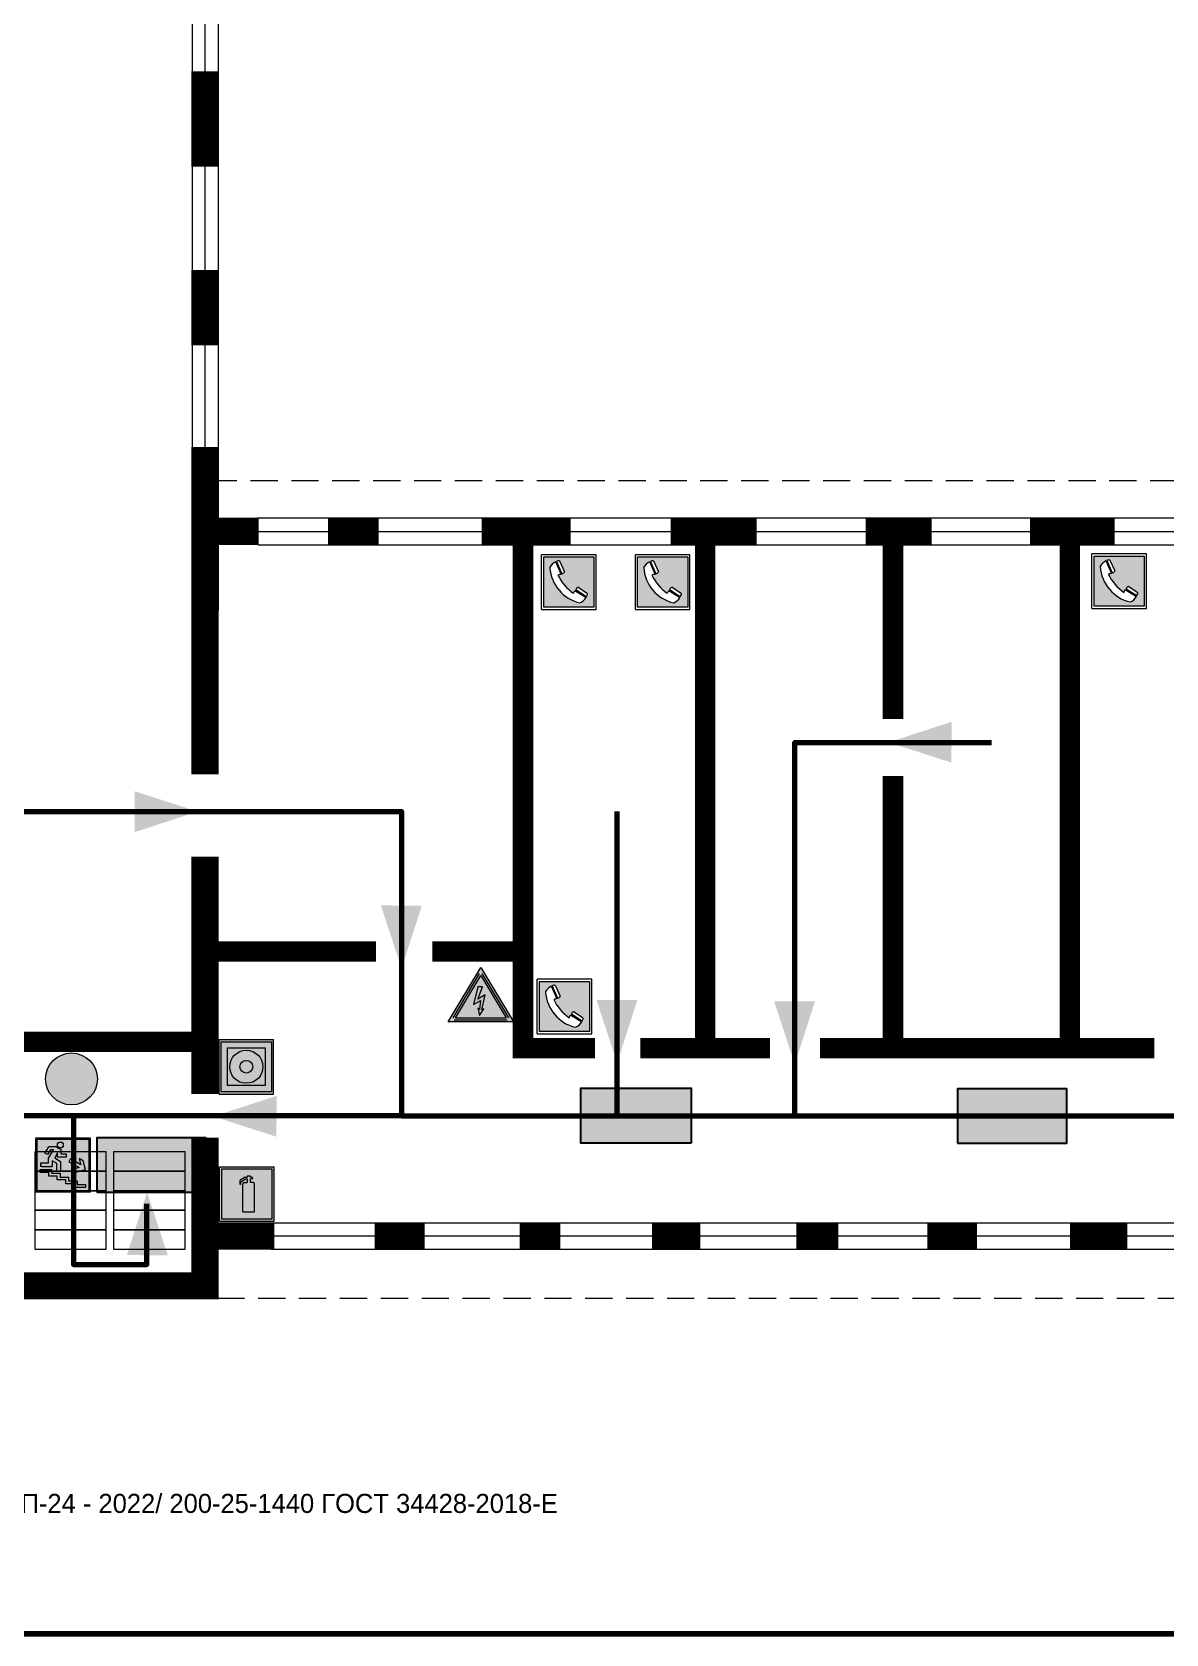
# Model space of a CAD drawing. Header units: millimetres. Extents: x 13114 to 67229, y 22859 to 38520.
# Drawn here: x 37825.5 to 37991.9, y 25479 to 25714.1 of the extents above; entities that cross this region are included whole.
import ezdxf

# ---------------------------------------------------------------- set-up
doc = ezdxf.new("R2010")
doc.units = ezdxf.units.MM
doc.linetypes.add('{ Wide Dash }', pattern=[12, 4, -2, 4, -2])
doc.layers.add('План_Штампы', color=7, linetype='Continuous')
doc.styles.add('обычный', font='arial.ttf')

# ---------------------------------------------------------------- blocks, each defined once
blk = doc.blocks.new('A$C7B4425F7')
at = {"true_color": 0xffffff}
blk.add_hatch(color=7, dxfattribs=at).paths.add_polyline_path([(0, 0), (-16, 0), (-16, -8), (0, -8)])
h = blk.add_hatch(color=126)
h.paths.add_polyline_path([(-0.2, -0.2), (-15.8, -0.2), (-15.8, -7.8), (-0.2, -7.8)])
h.paths.add_polyline_path([(-11.76, -2.03), (-11.76, -3.66), (-11.17, -3.66, -0.568275), (-11.17, -6.18), (-12.58, -6.18), (-12.58, -2.03)], flags=16)
h.paths.add_polyline_path([(-13.33, -4.12, -0.495768), (-13.59, -6.18), (-15.03, -6.18), (-15.03, -2.03), (-13.59, -2.03, -0.487973)], flags=16)
h.paths.add_polyline_path([(-10.25, -2.03), (-9.48, -2.03), (-9.48, -6.18), (-10.25, -6.18)], flags=16)
h.paths.add_polyline_path([(-13.84, -3.69), (-14.24, -3.69), (-14.24, -3.03), (-13.9, -3.03, -0.692621)], flags=0)
h.paths.add_polyline_path([(-9.15, -2.03), (-8.4, -2.03), (-8.04, -3.07), (-7.68, -2.03), (-6.93, -2.03), (-7.64, -4.1), (-6.93, -6.18), (-7.68, -6.18), (-8.04, -5.14), (-8.4, -6.18), (-9.15, -6.18), (-8.44, -4.1)], flags=16)
h.paths.add_polyline_path([(-11.76, -4.46), (-11.42, -4.46, -0.692621), (-11.36, -5.12), (-11.76, -5.12)], flags=0)
h.paths.add_polyline_path([(-13.9, -5.2), (-14.24, -5.2), (-14.24, -4.55), (-13.84, -4.55, -0.708038)], flags=0)
edge = h.paths.add_edge_path(flags=16)
edge.add_ellipse((-5.51, -4.08), major_axis=(0, 2.05), ratio=0.586184, start_angle=0, end_angle=360)
edge = h.paths.add_edge_path(flags=0)
edge.add_ellipse((-5.51, -4.08), major_axis=(0, 1.14), ratio=0.454828, start_angle=0, end_angle=360)
h.paths.add_polyline_path([(-4.13, -4.96, 0.377264), (-3.48, -4.52, 0.0555), (-3.16, -2.03), (-1.66, -2.03), (-1.66, -4.96), (-0.96, -4.96), (-0.96, -7.01), (-1.75, -7.01), (-1.75, -6.18), (-3.3, -6.18), (-3.3, -7.02), (-4.13, -7.02)], flags=16)
h.paths.add_polyline_path([(-2.73, -2.91), (-2.28, -2.91), (-2.28, -4.96), (-3.05, -4.96, 0.079136)], flags=0)
at = {"color": 126}
blk.add_lwpolyline([(-16, -8), (0, -8), (0, 0), (-16, 0)], close=True, dxfattribs=at)
blk = doc.blocks.new('A$C32E8229D')
at = {"true_color": 0xffffff}
blk.add_hatch(color=7, dxfattribs=at).paths.add_polyline_path([(0, 0), (0, -8), (16, -8), (16, 0)])
h = blk.add_hatch(color=126)
h.paths.add_polyline_path([(0.2, -0.2), (15.8, -0.2), (15.8, -7.8), (0.2, -7.8)])
h.paths.add_polyline_path([(13.49, -2.05), (12.08, -2.05), (11.37, -2.63, 0.162397), (11.29, -2.84), (11.29, -3.63), (10.35, -3.63), (10.35, -4.05), (11.68, -4.05), (11.68, -3.48), (12.26, -4.28), (11.29, -5.1), (11.29, -6.78), (11.85, -6.78), (11.85, -5.44), (12.8, -4.64), (12.8, -5.94), (14.46, -5.94), (14.46, -5.39), (13.45, -5.39), (13.45, -3.97), (12.46, -2.59), (13.15, -2.59), (13.69, -3.34), (14.18, -3)], flags=16)
h.paths.add_polyline_path([(10.74, -1.82, 1), (11.8, -1.82, 1)], flags=16)
h.paths.add_polyline_path([(9.39, -3.59), (5.99, -3.59), (6.56, -3.03), (5.91, -3.03), (5.1, -3.83), (5.91, -4.64), (6.56, -4.64), (5.99, -4.09), (9.39, -4.09)], flags=16)
h.paths.add_polyline_path([(4.29, -1.08), (1.72, -1.08), (1.72, -6.6), (4.29, -6.6)], flags=16)
at = {"color": 126}
blk.add_lwpolyline([(16, -8), (0, -8), (0, 0), (16, 0)], close=True, dxfattribs=at)
blk = doc.blocks.new('A$C456E1F9C')
at = {"lineweight": 5}
h = blk.add_hatch(color=242, dxfattribs=at)
h.paths.add_polyline_path([(0.51, -1.47), (0.51, -13.26), (12.29, -13.26), (12.29, -1.47)])
h.paths.add_polyline_path([(5.42, -4.95, -0.254479), (4.78, -5.4), (3.52, -2.53, -0.209735), (4.23, -2.4)], flags=16)
h.paths.add_polyline_path([(8.53, -8.6), (10.87, -10.17), (10.54, -10.76), (8.03, -9.13, -0.192251)], flags=16)
h.paths.add_polyline_path([(4.61, -5.49, 0.005518), (3.87, -5.72, 0.128647), (7.49, -10.01, 0.00809), (7.83, -9.33), (10.47, -10.97, -0.16736), (8.99, -12.25, -0.327862), (1.95, -3.95, -0.166952), (3.36, -2.62)], flags=16)
at = {"color": 242, "lineweight": 5}
for p, q in [((0, -13.77), (0, -0.97)), ((12.8, -0.97), (0, -0.97)), ((4.61, -5.49), (3.36, -2.62)), ((3.52, -2.53), (4.78, -5.4)), ((4.23, -2.4), (5.42, -4.95)), ((12.8, -13.77), (12.8, -0.97)), ((7.83, -9.33), (10.47, -10.97)), ((8.03, -9.13), (10.54, -10.76)), ((10.81, -10.12), (8.53, -8.6)), ((10.54, -10.76), (10.8, -10.3)), ((10.8, -10.3), (10.81, -10.12)), ((0, -13.77), (12.8, -13.77))]:
    blk.add_line(p, q, dxfattribs=at)
blk.add_lwpolyline([(0.51, -1.47), (12.29, -1.47), (12.29, -13.26), (0.51, -13.26)], close=True, dxfattribs=at)
for centre, radius, start, end in [((4.59, -5.34), 2.99, 114.2845, 152.1974), ((4.02, -3.27), 0.891, 76.3284, 123.7092), ((11.12, -3.31), 9.19, 183.9915, 256.6009), ((14.98, -39.1), 35.17, 107.1487, 108.4135), ((13.86, -0.94), 11.08, 205.5536, 234.8762), ((4.68, -4.59), 0.824, 276.9621, 334.0723), ((-13.31, 0.8), 23.44, 332.5487, 334.4027), ((8.94, -9.5), 0.989, 114.4092, 157.9388), ((7.87, -9.46), 3, 291.9291, 329.9329)]:
    blk.add_arc(centre, radius, start, end, dxfattribs=at)
blk = doc.blocks.new('A$C54414219')
at = {"true_color": 0xffffff}
h = blk.add_hatch(color=7, dxfattribs=at)
h.paths.add_polyline_path([(2.39, -9.45), (2.39, -18.3), (11.23, -18.3), (11.23, -9.45)], flags=0)
h.paths.add_polyline_path([(10.71, -13.87, -1), (2.92, -13.87, -1)], flags=0)
h.paths.add_polyline_path([(8.3, -13.87, -1), (5.33, -13.87, -1)], flags=0)
h.paths.add_polyline_path([(0.41, -7.47), (0.41, -20.27), (13.21, -20.27), (13.21, -7.47)])
h.paths.add_polyline_path([(0.92, -19.77), (12.71, -19.77), (12.71, -7.98), (0.92, -7.98)], flags=16)
h.paths.add_polyline_path([(11.23, -9.45), (11.23, -18.3), (2.39, -18.3), (2.39, -9.45)], flags=0)
at = {"lineweight": 5}
h = blk.add_hatch(color=242, dxfattribs=at)
h.paths.add_polyline_path([(12.71, -7.98), (0.92, -7.98), (0.92, -19.77), (12.71, -19.77)])
h.paths.add_polyline_path([(11.23, -18.3), (2.39, -18.3), (2.39, -9.45), (11.23, -9.45)], flags=16)
h.paths.add_polyline_path([(10.71, -13.87, -1), (2.92, -13.87, -1)], flags=0)
h.paths.add_polyline_path([(8.3, -13.87, -1), (5.33, -13.87, -1)], flags=0)
at = {"true_color": 0xffffff}
h = blk.add_hatch(color=7, dxfattribs=at)
h.paths.add_polyline_path([(2.39, -9.45), (2.39, -18.3), (11.23, -18.3), (11.23, -9.45)])
h.paths.add_polyline_path([(10.71, -13.87, -1), (2.92, -13.87, -1)], flags=16)
h.paths.add_polyline_path([(8.3, -13.87, -1), (5.33, -13.87, -1)], flags=0)
at = {"lineweight": 5}
h = blk.add_hatch(color=242, dxfattribs=at)
h.paths.add_polyline_path([(2.92, -13.87, 1), (10.71, -13.87, 1)])
h.paths.add_polyline_path([(8.3, -13.87, -1), (5.33, -13.87, -1)], flags=16)
at = {"color": 242, "lineweight": 5}
for p, q in [((0.41, -20.27), (0.41, -7.47)), ((0.41, -7.47), (13.21, -7.47)), ((0.41, -7.47), (13.21, -7.47)), ((13.21, -20.27), (13.21, -7.47)), ((0.41, -20.27), (13.21, -20.27))]:
    blk.add_line(p, q, dxfattribs=at)
for points in [[(0.92, -7.98), (12.71, -7.98), (12.71, -19.77), (0.92, -19.77)], [(2.39, -9.45), (11.23, -9.45), (11.23, -18.3), (2.39, -18.3)]]:
    blk.add_lwpolyline(points, close=True, dxfattribs=at)
for radius in [3.89, 1.49]:
    blk.add_circle((6.81, -13.87), radius, dxfattribs=at)
blk = doc.blocks.new('A$C3AD82952')
at = {"true_color": 0xf5f5ff}
h = blk.add_hatch(color=7, dxfattribs=at)
h.dxf.hatch_style = 1
h.paths.add_polyline_path([(8.21, 8.73, 0.414214), (7.89, 9.05), (7.22, 9.05), (7.22, 9.92), (7.59, 9.92, 1), (7.57, 10.36), (7.22, 10.36), (7.22, 10.6), (6.43, 10.6), (6.43, 10.36), (6.01, 10.36), (4.74, 9.59), (4.74, 8.69), (4.98, 8.73), (4.98, 9.26), (6.12, 9.91), (6.43, 9.91), (6.43, 9.05), (5.76, 9.05, 0.414214), (5.44, 8.73), (5.44, 2.2), (8.21, 2.2)], flags=0)
h.paths.add_polyline_path([(12.8, 12.8), (0, 12.8), (0, 0), (12.8, 0)])
h.paths.add_polyline_path([(0.51, 12.29), (12.29, 12.29), (12.29, 0.51), (0.51, 0.51)], flags=16)
h.paths.add_polyline_path([(4.74, 9.59), (6.01, 10.36), (6.43, 10.36), (6.43, 10.6), (7.22, 10.6), (7.22, 10.36), (7.59, 10.36, -0.94586), (7.59, 9.92), (7.22, 9.92), (7.22, 9.05), (7.89, 9.05, -0.414214), (8.21, 8.73), (8.21, 2.2), (5.44, 2.2), (5.44, 8.73, -0.414214), (5.76, 9.05), (6.43, 9.05), (6.43, 9.91), (6.12, 9.91), (4.98, 9.26), (4.98, 8.73), (4.74, 8.69)], flags=0)
h = blk.add_hatch(color=242)
h.dxf.hatch_style = 1
h.paths.add_polyline_path([(12.29, 12.29), (0.51, 12.29), (0.51, 0.51), (12.29, 0.51)])
h.paths.add_polyline_path([(4.74, 8.69), (4.74, 9.59), (6.01, 10.36), (6.43, 10.36), (6.43, 10.6), (7.22, 10.6), (7.22, 10.36), (7.59, 10.36, -0.94586), (7.59, 9.92), (7.22, 9.92), (7.22, 9.05), (7.89, 9.05, -0.414214), (8.21, 8.73), (8.21, 2.2), (5.44, 2.2), (5.44, 8.73, -0.414214), (5.76, 9.05), (6.43, 9.05), (6.43, 9.91), (6.12, 9.91), (4.98, 9.26), (4.98, 8.73)], flags=16)
h = blk.add_hatch(color=7, dxfattribs=at)
h.dxf.hatch_style = 1
h.paths.add_polyline_path([(8.21, 8.73, 0.414214), (7.89, 9.05), (7.22, 9.05), (7.22, 9.92), (7.59, 9.92, 1), (7.57, 10.36), (7.22, 10.36), (7.22, 10.6), (6.43, 10.6), (6.43, 10.36), (6.01, 10.36), (4.74, 9.59), (4.74, 8.69), (4.98, 8.73), (4.98, 9.26), (6.12, 9.91), (6.43, 9.91), (6.43, 9.05), (5.76, 9.05, 0.414214), (5.44, 8.73), (5.44, 2.2), (8.21, 2.2)])
at = {"color": 242, "lineweight": 5}
for p, q in [((0, 0), (0, 12.8)), ((0, 12.8), (12.8, 12.8)), ((12.8, 0), (12.8, 12.8)), ((6.01, 10.36), (4.74, 9.59)), ((4.74, 9.59), (4.74, 8.69)), ((4.74, 8.69), (4.98, 8.73)), ((4.98, 9.26), (6.12, 9.91)), ((4.98, 8.73), (4.98, 9.26)), ((5.44, 2.2), (5.44, 8.73)), ((5.76, 9.05), (6.43, 9.05)), ((6.01, 10.36), (6.43, 10.36)), ((6.12, 9.91), (6.43, 9.91)), ((7.22, 10.6), (6.43, 10.6)), ((6.43, 10.6), (6.43, 10.36)), ((6.43, 9.91), (6.43, 9.05)), ((7.22, 10.36), (7.22, 10.6)), ((7.59, 10.36), (7.22, 10.36)), ((7.22, 9.05), (7.22, 9.92)), ((7.59, 9.92), (7.22, 9.92)), ((7.89, 9.05), (7.22, 9.05)), ((8.21, 2.2), (8.21, 8.73)), ((0, 0), (12.8, 0)), ((5.44, 2.2), (8.21, 2.2))]:
    blk.add_line(p, q, dxfattribs=at)
blk.add_lwpolyline([(0.51, 12.29), (12.29, 12.29), (12.29, 0.51), (0.51, 0.51)], close=True, dxfattribs=at)
for centre, radius, start, end in [((5.76, 8.73), 0.32, 90, 180), ((7.58, 10.14), 0.223, 273.1875, 86.8125), ((7.89, 8.73), 0.32, 0, 90)]:
    blk.add_arc(centre, radius, start, end, dxfattribs=at)
blk = doc.blocks.new('вниз')
at = {"lineweight": 0, "true_color": 0xffffff}
h = blk.add_hatch(color=7, dxfattribs=at)
h.dxf.hatch_style = 1
h.paths.add_polyline_path([(40994.51, -4472.22), (40986.51, -4472.22), (40986.51, -4480.22), (40994.51, -4480.22)])
h.paths.add_polyline_path([(40994.31, -4472.42), (40994.31, -4480.01), (40986.71, -4480.01), (40986.71, -4472.42)], flags=16)
h.paths.add_polyline_path([(40988.43, -4473.53), (40989.43, -4473.53), (40990.19, -4473.96), (40990.19, -4474.6), (40991, -4474.6), (40991, -4475.06), (40989.73, -4475.06), (40989.73, -4474.46), (40989.3, -4475.18), (40990.17, -4475.7), (40990.17, -4477.11), (40989.63, -4477.11), (40989.63, -4476.01), (40988.94, -4475.59), (40988.94, -4476.46), (40988.94, -4476.46), (40987.47, -4476.46), (40987.26, -4476.46), (40987.26, -4475.92), (40988.4, -4475.92), (40988.4, -4475.2), (40989.1, -4473.99), (40988.66, -4473.99), (40988.24, -4474.7), (40987.86, -4474.47), (40988.41, -4473.56)], flags=0)
h.paths.add_polyline_path([(40990.55, -4473.29, -1), (40989.69, -4473.29, -1)], flags=0)
h.paths.add_polyline_path([(40988.85, -4476.89), (40988.85, -4477.43), (40990.1, -4477.43), (40990.1, -4477.99), (40991.34, -4477.99), (40991.34, -4478.54), (40992.59, -4478.54), (40992.59, -4479.09), (40993.83, -4479.09), (40993.83, -4479.52), (40992.17, -4479.52), (40992.17, -4478.97), (40990.91, -4478.97), (40990.91, -4478.41), (40989.68, -4478.41), (40989.68, -4477.86), (40988.43, -4477.86), (40988.43, -4477.31), (40987.6, -4477.31), (40987.18, -4477.31), (40987.18, -4476.89)], flags=0)
h.paths.add_polyline_path([(40991.61, -4475.33), (40993.12, -4476.2), (40992.9, -4475.27), (40993.48, -4475.6), (40993.83, -4476.88), (40992.56, -4477.22), (40991.97, -4476.88), (40992.9, -4476.61), (40991.38, -4475.74), (40991.58, -4475.39)], flags=0)
h.paths.add_polyline_path([(40990.19, -4473.96), (40989.43, -4473.53), (40988.43, -4473.53), (40988.41, -4473.56), (40987.86, -4474.47), (40988.24, -4474.7), (40988.66, -4473.99), (40989.1, -4473.99), (40988.4, -4475.2), (40988.4, -4475.92), (40987.26, -4475.92), (40987.26, -4476.46), (40987.47, -4476.46), (40988.94, -4476.46), (40988.94, -4476.27), (40988.94, -4475.59), (40989.63, -4476.01), (40989.63, -4477.11), (40990.17, -4477.11), (40990.17, -4475.7), (40989.3, -4475.18), (40989.73, -4474.46), (40989.73, -4475.06), (40991, -4475.06), (40991, -4474.6), (40990.19, -4474.6)], flags=0)
h.paths.add_polyline_path([(40990.55, -4473.29, 1), (40989.69, -4473.29, 1)], flags=0)
h.paths.add_polyline_path([(40991.61, -4475.33), (40991.58, -4475.39), (40991.38, -4475.74), (40992.9, -4476.61), (40991.97, -4476.88), (40992.56, -4477.22), (40993.83, -4476.88), (40993.48, -4475.6), (40992.9, -4475.27), (40993.12, -4476.2)], flags=0)
h.paths.add_polyline_path([(40990.1, -4477.43), (40988.85, -4477.43), (40988.85, -4476.89), (40987.18, -4476.89), (40987.18, -4477.31), (40987.6, -4477.31), (40988.43, -4477.31), (40988.43, -4477.86), (40989.68, -4477.86), (40989.68, -4478.41), (40990.91, -4478.41), (40990.91, -4478.97), (40992.17, -4478.97), (40992.17, -4479.52), (40993.83, -4479.52), (40993.83, -4479.09), (40992.59, -4479.09), (40992.59, -4478.54), (40991.34, -4478.54), (40991.34, -4477.99), (40990.1, -4477.99)], flags=0)
at = {"lineweight": 0}
h = blk.add_hatch(color=126, dxfattribs=at)
h.dxf.hatch_style = 1
h.paths.add_polyline_path([(40994.31, -4472.42), (40986.71, -4472.42), (40986.71, -4480.01), (40994.31, -4480.01)])
h.paths.add_polyline_path([(40988.43, -4473.53), (40989.43, -4473.53), (40990.19, -4473.96), (40990.19, -4474.6), (40991, -4474.6), (40991, -4475.06), (40989.73, -4475.06), (40989.73, -4474.46), (40989.3, -4475.18), (40990.17, -4475.7), (40990.17, -4477.11), (40989.63, -4477.11), (40989.63, -4476.01), (40988.94, -4475.59), (40988.94, -4476.46), (40988.94, -4476.46), (40987.47, -4476.46), (40987.26, -4476.46), (40987.26, -4475.92), (40988.4, -4475.92), (40988.4, -4475.2), (40989.1, -4473.99), (40988.66, -4473.99), (40988.24, -4474.7), (40987.86, -4474.47), (40988.41, -4473.56)], flags=16)
h.paths.add_polyline_path([(40990.55, -4473.29, -1), (40989.69, -4473.29, -1)], flags=16)
h.paths.add_polyline_path([(40988.85, -4476.89), (40988.85, -4477.43), (40990.1, -4477.43), (40990.1, -4477.99), (40991.34, -4477.99), (40991.34, -4478.54), (40992.59, -4478.54), (40992.59, -4479.09), (40993.83, -4479.09), (40993.83, -4479.52), (40992.17, -4479.52), (40992.17, -4478.97), (40990.91, -4478.97), (40990.91, -4478.41), (40989.68, -4478.41), (40989.68, -4477.86), (40988.43, -4477.86), (40988.43, -4477.31), (40987.6, -4477.31), (40987.18, -4477.31), (40987.18, -4476.89)], flags=16)
h.paths.add_polyline_path([(40991.61, -4475.33), (40993.12, -4476.2), (40992.9, -4475.27), (40993.48, -4475.6), (40993.83, -4476.88), (40992.56, -4477.22), (40991.97, -4476.88), (40992.9, -4476.61), (40991.38, -4475.74), (40991.58, -4475.39)], flags=16)
at = {"lineweight": 0, "true_color": 0xffffff}
h = blk.add_hatch(color=7, dxfattribs=at)
h.dxf.hatch_style = 1
h.paths.add_polyline_path([(40989.73, -4474.46), (40989.73, -4475.06), (40991, -4475.06), (40991, -4474.6), (40990.19, -4474.6), (40990.19, -4473.96), (40989.43, -4473.53), (40988.43, -4473.53), (40988.41, -4473.56), (40987.86, -4474.47), (40988.24, -4474.7), (40988.66, -4473.99), (40989.1, -4473.99), (40988.4, -4475.2), (40988.4, -4475.92), (40987.26, -4475.92), (40987.26, -4476.46), (40987.47, -4476.46), (40988.94, -4476.46), (40988.94, -4475.59), (40989.63, -4476.01), (40989.63, -4477.11), (40990.17, -4477.11), (40990.17, -4475.7), (40989.3, -4475.18)])
h.paths.add_polyline_path([(40989.69, -4473.29, 1), (40990.55, -4473.29, 1)])
h.paths.add_polyline_path([(40991.61, -4475.33), (40991.58, -4475.39), (40991.38, -4475.74), (40992.9, -4476.61), (40991.97, -4476.88), (40992.56, -4477.22), (40993.83, -4476.88), (40993.48, -4475.6), (40992.9, -4475.27), (40993.12, -4476.2)])
h.paths.add_polyline_path([(40990.1, -4477.43), (40988.85, -4477.43), (40988.85, -4476.89), (40987.18, -4476.89), (40987.18, -4477.31), (40987.6, -4477.31), (40988.43, -4477.31), (40988.43, -4477.86), (40989.68, -4477.86), (40989.68, -4478.41), (40990.91, -4478.41), (40990.91, -4478.97), (40992.17, -4478.97), (40992.17, -4479.52), (40993.83, -4479.52), (40993.83, -4479.09), (40992.59, -4479.09), (40992.59, -4478.54), (40991.34, -4478.54), (40991.34, -4477.99), (40990.1, -4477.99)])
at = {"color": 126, "lineweight": 0}
for points in [[(40986.51, -4472.22), (40994.51, -4472.22), (40994.51, -4480.22), (40986.51, -4480.22)], [(40986.71, -4472.42), (40994.31, -4472.42), (40994.31, -4480.01), (40986.71, -4480.01)]]:
    blk.add_lwpolyline(points, close=True, dxfattribs=at)
for points in [[(40987.47, -4476.46), (40987.26, -4476.46), (40987.26, -4475.92), (40988.4, -4475.92), (40988.4, -4475.2), (40989.1, -4473.99), (40988.66, -4473.99), (40988.24, -4474.7), (40987.86, -4474.47), (40988.41, -4473.56), (40988.43, -4473.53), (40989.43, -4473.53), (40990.19, -4473.96), (40990.19, -4474.6), (40991, -4474.6), (40991, -4475.06), (40989.73, -4475.06), (40989.73, -4474.46), (40989.3, -4475.18), (40990.17, -4475.7), (40990.17, -4477.11), (40989.63, -4477.11), (40989.63, -4476.01), (40988.94, -4475.59), (40988.94, -4476.46)], [(40991.58, -4475.39), (40991.38, -4475.74), (40992.9, -4476.61), (40991.97, -4476.88), (40992.56, -4477.22), (40993.83, -4476.88), (40993.48, -4475.6), (40992.9, -4475.27), (40993.12, -4476.2), (40991.61, -4475.33), (40991.58, -4475.39)], [(40987.6, -4477.31), (40987.18, -4477.31), (40987.18, -4476.89), (40988.85, -4476.89), (40988.85, -4477.43), (40990.1, -4477.43), (40990.1, -4477.99), (40991.34, -4477.99), (40991.34, -4478.54), (40992.59, -4478.54), (40992.59, -4479.09), (40993.83, -4479.09), (40993.83, -4479.52), (40992.17, -4479.52), (40992.17, -4478.97), (40990.91, -4478.97), (40990.91, -4478.41), (40989.68, -4478.41), (40989.68, -4477.86), (40988.43, -4477.86), (40988.43, -4477.31), (40987.6, -4477.31)], [(40987.47, -4476.46), (40988.94, -4476.46), (40988.94, -4476.27)]]:
    blk.add_lwpolyline(points, dxfattribs=at)
blk.add_circle((40990.12, -4473.29), 0.432, dxfattribs=at)
blk = doc.blocks.new('A$C7B8C2D5B')
at = {"lineweight": 0}
h = blk.add_hatch(color=5, dxfattribs=at)
h.dxf.hatch_style = 1
h.paths.add_polyline_path([(1.4, -3.02, 1), (-2.11, -3.02, 1)])
at = {"color": 5, "lineweight": 0}
blk.add_circle((-0.36, -3.02), 1.75, dxfattribs=at)
blk = doc.blocks.new('A$C3E6D3DDE')
at = {"lineweight": 5}
h = blk.add_hatch(color=40, dxfattribs=at)
h.paths.add_polyline_path([(24.1, 1.45), (16.46, -11.35), (31.74, -11.35)])
h.paths.add_polyline_path([(24.09, -0.46), (30.03, -10.41), (18.14, -10.41)], flags=16)
h.paths.add_polyline_path([(24.54, -3.08), (23.41, -6.02), (25.13, -5.01), (24.33, -8.5), (24.82, -8.27), (23.79, -9.86), (23.4, -8.04), (23.8, -8.43), (24.04, -6.29), (22.39, -7.25), (23.44, -3.08)], flags=0)
h = blk.add_hatch(color=256, dxfattribs=at)
h.paths.add_polyline_path([(24.37, 0.03, 0.567511), (23.82, 0.03), (17.59, -10.4, 0.582454), (17.86, -10.88), (30.32, -10.88, 0.582149), (30.6, -10.4)])
h.paths.add_polyline_path([(24.09, -0.46), (18.14, -10.41), (30.03, -10.41)], flags=16)
h.paths.add_polyline_path([(24.54, -3.08), (23.41, -6.02), (25.13, -5.01), (24.33, -8.5), (24.82, -8.27), (23.79, -9.86), (23.4, -8.04), (23.8, -8.43), (24.04, -6.29), (22.39, -7.25), (23.44, -3.08)], flags=0)
h = blk.add_hatch(color=40, dxfattribs=at)
h.paths.add_polyline_path([(24.09, -0.46), (18.14, -10.41), (30.03, -10.41)])
h.paths.add_polyline_path([(24.82, -8.27), (23.79, -9.86), (23.4, -8.04), (23.8, -8.43), (24.04, -6.29), (22.39, -7.25), (23.44, -3.08), (24.54, -3.08), (23.41, -6.02), (25.13, -5.01), (24.33, -8.5)], flags=16)
at = {"color": 40, "lineweight": 5}
for p, q in [((16.46, -11.35), (24.1, 1.45)), ((24.1, 1.45), (31.74, -11.35))]:
    blk.add_line(p, q, dxfattribs=at)
at = {"lineweight": 5}
for p, q in [((17.59, -10.4), (23.82, 0.03)), ((24.37, 0.03), (30.6, -10.4)), ((18.14, -10.41), (24.09, -0.46)), ((23.44, -3.08), (22.39, -7.25)), ((23.41, -6.02), (24.54, -3.08)), ((24.54, -3.08), (23.44, -3.08)), ((24.09, -0.46), (30.03, -10.41)), ((22.39, -7.25), (24.04, -6.29)), ((25.13, -5.01), (23.41, -6.02)), ((24.04, -6.29), (23.8, -8.43)), ((24.33, -8.5), (25.13, -5.01)), ((17.86, -10.88), (30.32, -10.88)), ((18.14, -10.41), (30.03, -10.41)), ((23.8, -8.43), (23.4, -8.04)), ((23.4, -8.04), (23.79, -9.86)), ((23.79, -9.86), (24.82, -8.27)), ((24.82, -8.27), (24.33, -8.5))]:
    blk.add_line(p, q, dxfattribs=at)
at = {"color": 50, "lineweight": 5}
blk.add_line((31.74, -11.35), (16.46, -11.35), dxfattribs=at)

msp = doc.modelspace()

# ---------------------------------------------------------------- linework, layer by layer
at = {"color": 6, "lineweight": 100}
for points in [[(37715.63, 25874), (38315.63, 25874), (38315.63, 25479), (37715.63, 25479)], [(37715.63, 25479), (38315.63, 25479), (38315.63, 25084), (37715.63, 25084)]]:
    msp.add_lwpolyline(points, close=True, dxfattribs=at)
at = {"color": 126, "lineweight": 100, "true_color": 0x008754}
for points in [[(37814.32, 25774.11), (37787.14, 25774.11), (37787.14, 25599.7), (37879.74, 25599.7), (37879.74, 25555.01), (37762.51, 25555.01)], [(37879.74, 25555.01), (38018.52, 25555.01), (38018.52, 25629.67), (38023.6, 25629.67), (38023.6, 25629.67)], [(37937.45, 25599.7), (37937.45, 25609.83), (37966.28, 25609.83)], [(37911.39, 25555.01), (37911.39, 25599.7)], [(37937.45, 25555.01), (37937.45, 25599.7)], [(37831.63, 25555.01), (37831.63, 25533.23), (37842.35, 25533.23), (37842.35, 25542.1)]]:
    msp.add_lwpolyline(points, dxfattribs=at)
at = {"lineweight": 0}
for points in [[(37849.08, 25629.53), (37849.08, 25727)], [(37852.88, 25629.24), (37852.88, 25726.71)], [(37850.91, 25628.58), (37850.91, 25726.06)], [(37858.62, 25642.79), (38008.88, 25642.79)], [(37858.8, 25640.8), (38009.06, 25640.8)], [(37858.7, 25638.84), (38008.96, 25638.84)], [(37860.59, 25539.35), (38003.25, 25539.35)], [(37860.74, 25537.4), (38003.4, 25537.4)], [(37860.6, 25535.46), (38003.26, 25535.46)]]:
    msp.add_lwpolyline(points, dxfattribs=at)
at = {"lineweight": 100}
for points, const_width in [([(37850.91, 25694.31), (37850.91, 25708.32)], 4), ([(37850.91, 25668.09), (37850.91, 25679.17)], 4), ([(37858.8, 25640.8), (37850.91, 25640.8), (37850.91, 25653.17)], 4), ([(37850.91, 25640.8), (37850.91, 25605.13)], 4), ([(37876.38, 25640.8), (37868.94, 25640.8)], 4), ([(37884.26, 25579.16), (37897.56, 25579.16), (37897.56, 25640.8), (37897.56, 25564.95), (37908.11, 25564.95)], 3), ([(37904.55, 25640.8), (37891.48, 25640.8)], 4), ([(37931.83, 25640.8), (37919.2, 25640.8)], 4), ([(37924.27, 25564.95), (37924.27, 25640.8)], 3), ([(37957.52, 25640.8), (37947.83, 25640.8)], 4), ([(37951.84, 25640.8), (37951.84, 25613.24)], 3), ([(37984.34, 25640.8), (37971.95, 25640.8)], 4), ([(37977.78, 25564.95), (37977.78, 25640.8)], 3), ([(37951.84, 25604.9), (37951.84, 25564.95)], 3), ([(37850.91, 25593.07), (37850.91, 25558.25)], 4), ([(37850.91, 25579.16), (37876.01, 25579.16)], 3), ([(37739.89, 25565.89), (37850.91, 25565.89)], 3), ([(37914.76, 25564.95), (37933.79, 25564.95)], 3), ([(37941.12, 25564.95), (37990.19, 25564.95)], 3), ([(37850.91, 25551.85), (37850.91, 25530.08), (37848.94, 25530.08)], 4), ([(37840.29, 25530.08), (37850.91, 25530.08), (37850.91, 25537.4), (37861.06, 25537.4)], 4), ([(37875.81, 25537.4), (37883.13, 25537.4)], 4), ([(37897.08, 25537.4), (37903.04, 25537.4)], 4), ([(37916.49, 25537.4), (37923.55, 25537.4)], 4), ([(37937.67, 25537.4), (37943.84, 25537.4)], 4), ([(37956.86, 25537.4), (37964.14, 25537.4)], 4), ([(37977.81, 25537.4), (37986.19, 25537.4)], 4), ([(37812.98, 25530.08), (37844.42, 25530.08)], 4)]:
    msp.add_lwpolyline(points, dxfattribs=dict(at, const_width=const_width))
at = {"linetype": '{ Wide Dash }', "lineweight": 0}
for points in [[(37851.57, 25648.28), (38136.86, 25648.28), (38136.86, 25642.43)], [(37852.69, 25528.25), (38137.09, 25528.25)]]:
    msp.add_lwpolyline(points, dxfattribs=at)
at = {"lineweight": 0}
for points in [[(37825.92, 25546.89), (37836.42, 25546.89), (37836.42, 25549.75), (37825.92, 25549.75)], [(37837.48, 25546.89), (37847.98, 25546.89), (37847.98, 25549.75), (37837.48, 25549.75)], [(37825.92, 25544.03), (37836.42, 25544.03), (37836.42, 25546.89), (37825.92, 25546.89)], [(37837.48, 25544.03), (37847.98, 25544.03), (37847.98, 25546.89), (37837.48, 25546.89)], [(37825.92, 25541.17), (37836.42, 25541.17), (37836.42, 25544.03), (37825.92, 25544.03)], [(37837.48, 25541.17), (37847.98, 25541.17), (37847.98, 25544.03), (37837.48, 25544.03)], [(37825.92, 25538.31), (37836.42, 25538.31), (37836.42, 25541.17), (37825.92, 25541.17)], [(37837.48, 25538.31), (37847.98, 25538.31), (37847.98, 25541.17), (37837.48, 25541.17)], [(37825.92, 25535.45), (37836.42, 25535.45), (37836.42, 25538.31), (37825.92, 25538.31)], [(37837.48, 25535.45), (37847.98, 25535.45), (37847.98, 25538.31), (37837.48, 25538.31)]]:
    msp.add_lwpolyline(points, close=True, dxfattribs=at)
at = {"layer": 'План_Штампы', "color": 126, "true_color": 0x008754}
for points in [[(37960.43, 25612.86), (37960.41, 25606.86), (37951.2, 25609.83)], [(37840.58, 25596.65), (37840.59, 25602.66), (37849.81, 25599.68)], [(37876.71, 25585.9), (37882.72, 25585.88), (37879.74, 25576.66)], [(37908.33, 25572.05), (37914.34, 25572.03), (37911.36, 25562.81)], [(37934.39, 25571.85), (37940.4, 25571.84), (37937.42, 25562.62)], [(37861.4, 25557.97), (37861.39, 25551.96), (37852.17, 25554.94)], [(37845.44, 25534.57), (37839.43, 25534.59), (37842.41, 25543.81)]]:
    msp.add_solid(points, dxfattribs=at)

# ---------------------------------------------------------------- block references
for name, p, xscale, yscale, zscale in [('A$C456E1F9C', (37900.27, 25637.96), 0.625, 0.625, 0.625), ('A$C456E1F9C', (37914.04, 25637.96), 0.625, 0.625, 0.625), ('A$C456E1F9C', (37981.01, 25638.09), 0.625, 0.625, 0.625), ('A$C3E6D3DDE', (37876.3, 25575.9), 0.625, 0.625, 0.625), ('A$C456E1F9C', (37899.64, 25575.68), 0.625, 0.625, 0.625), ('A$C7B8C2D5B', (37832.1, 25567.02), 2.177419353276491, 2.177419353276491, 2.177419353276491), ('A$C54414219', (37852.71, 25570.9), 0.625, 0.625, 0.625), ('A$C3AD82952', (37853.05, 25539.57), 0.625, 0.625, 0.625)]:
    msp.add_blockref(name, p, dxfattribs=dict(xscale=xscale, yscale=yscale, zscale=zscale))
at = {"color": 126, "true_color": 0x008754}
msp.add_blockref('вниз', (-3160.44, 30024.04), dxfattribs=at)
at = {"layer": 'План_Штампы', "color": 126, "true_color": 0x008754, "xscale": 1.012510887696, "yscale": 1.012510887696, "zscale": 1.012510887696, "rotation": 359.9978653237144}
msp.add_blockref('A$C32E8229D', (37906.04, 25559.1), dxfattribs=at)
at = {"layer": 'План_Штампы', "color": 126, "true_color": 0x008754, "xscale": -1}
msp.add_blockref('A$C32E8229D', (37977.32, 25559), dxfattribs=at)
at = {"layer": 'План_Штампы'}
msp.add_blockref('A$C7B4425F7', (37851.03, 25551.82), dxfattribs=at)

# ---------------------------------------------------------------- texts
at = {"lineweight": 0, "insert": (37828.63, 25497.75), "char_height": 2.8, "width": 191.3484, "attachment_point": 5, "style": 'обычный'}
msp.add_mtext('\\pi-8.4,l8.4,t8.4;{\\fProxima Nova Rg|b0|i0|c204|p2;ИЗГОТОВИТЕЛЬ: ИП АНДРЕЕВ А. А.\\fProxima Nova Rg|b0|i0|c0|p2; \\fProxima Nova Rg|b0|i0|c204|p2;ФП-24 - 2022/ 200-25-1440 ГОСТ 34428-2018-Е\\H1.2266x; }', dxfattribs=at)

doc.saveas('drawing.dxf')
